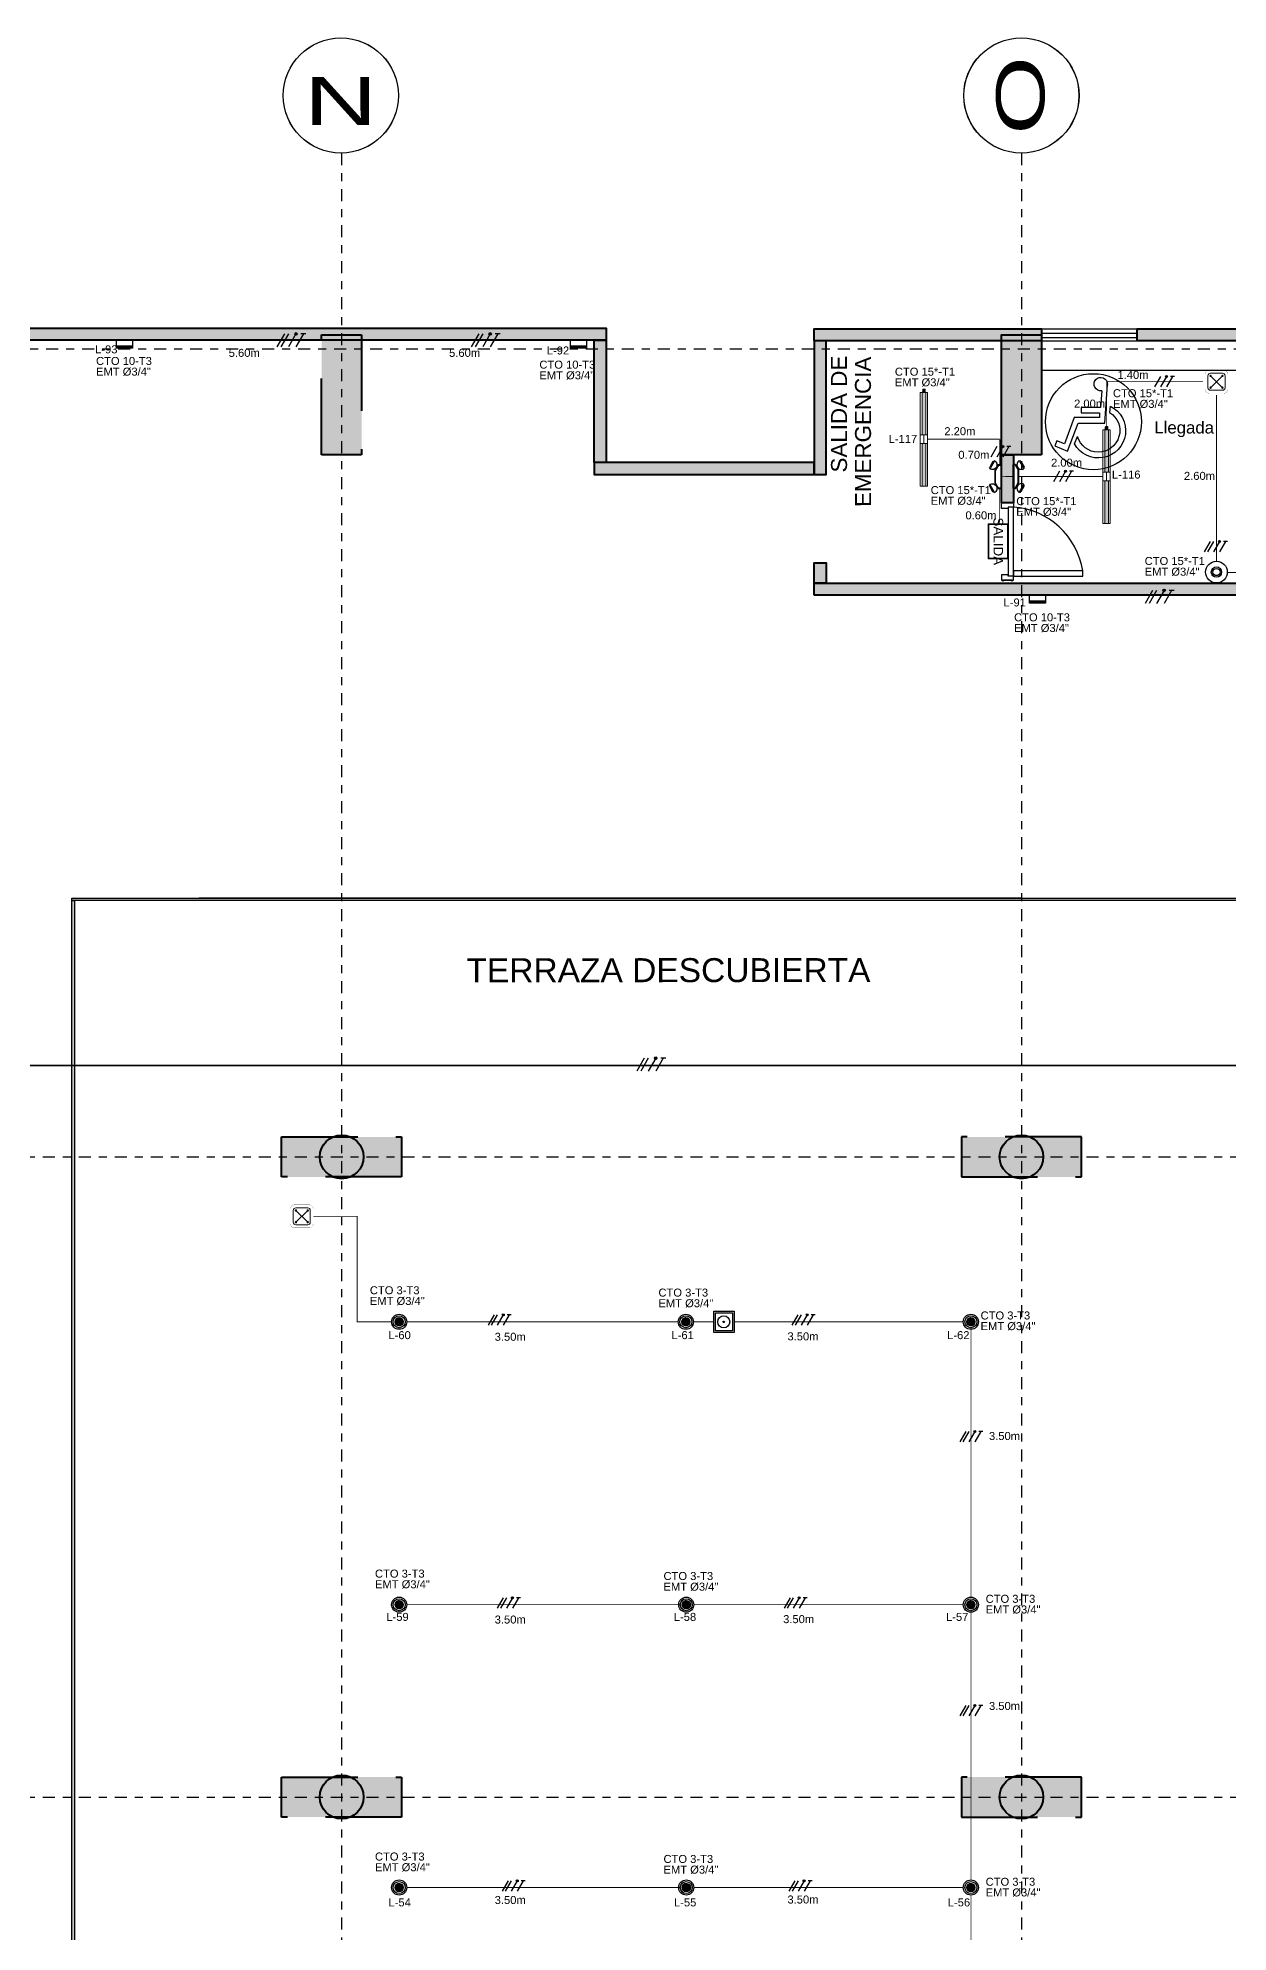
# Model space of a CAD drawing. Header units: millimetres. Extents: x -1568 to 501, y 36 to 962.
# Drawn here: x 246.68 to 261.56, y 85.32 to 109 of the extents above; entities that cross this region are included whole.
import ezdxf
from ezdxf.lldxf.tags import DXFTag

# ---------------------------------------------------------------- set-up
doc = ezdxf.new("R2010")
doc.units = ezdxf.units.MM
for name, pattern in [('CENTER', [0.7, 0.3, -0.2, 0, -0.2]), ('HIDDEN', [9.525, 6.35, -3.175]), ('HIDDEN2', [4.7625, 3.175, -1.5875]), ('LÍNEAS_OCULTASX2', [0.75, 0.5, -0.25])]:
    doc.linetypes.add(name, pattern=pattern)
for name, color, linetype in [('-ALAMBRADO', 7, 'Continuous'), ('-CN-GYD-ILUMINACION-EM', 1, 'Continuous'), ('-CN-GYD-TEXTOS', 7, 'Continuous'), ('AMOBLAMIENTO', 252, 'Continuous'), ('AREA PARQUEO', 253, 'Continuous'), ('CAJA DE PASO', 86, 'Continuous'), ('EJE-ESTRUCTURA', 254, 'CENTER'), ('GG_EMERGENCIA 03', 1, 'Continuous'), ('GG_ILUMINACIÓN 15', 3, 'Continuous'), ('GG_PISO 9', 8, 'Continuous'), ('JCA_HATCH 254', 252, 'Continuous'), ('JCA_TEXTO1', 251, 'Continuous'), ('JCA_TEXTO2', 252, 'Continuous'), ('LUMINARIA DE EMERGENCIA', 1, 'Continuous'), ('LUZ LED INDIRECTA', 7, 'Continuous'), ('SENSOR MOVIMIENTO', 3, 'Continuous'), ('suiches', 3, 'Continuous'), ('TEXTO 3', 3, 'Continuous'), ('TEXTOS MEDIDAS', 7, 'Continuous')]:
    doc.layers.add(name, color=color, linetype=linetype)
for name, color, linetype, lineweight in [('-CN-GYD-ILUMINACIÓN', 3, 'Continuous', 20), ('-CN-GYD-LUMINARIA LED HERMETICA', 1, 'Continuous', 5), ('-CN-GYD-TUBERIA PVC', 96, 'PVC_LINE', 25), ('-CN-GYD-TUBERÍA ILUMINACION', 5, 'Continuous', 18), ('-CN-GYD-TUBERÍA TOMACORRIENTE', 5, 'Continuous', 5), ('-CN-GYD-TUBERÍA TOMACORRIENTE PVC', 86, 'Continuous', 18), ('_TEXTO', 7, 'Continuous', 9), ('L', 7, 'Continuous', 15), ('LUMINARIA DE EMERGENCIA PARA SOBREPONER', 1, 'Continuous', 25), ('TEXTOS', 7, 'Continuous', 20)]:
    doc.layers.add(name, color=color, linetype=linetype, lineweight=lineweight)
doc.layers.add('A-HATCH CONCRETO', color=7, linetype='Continuous', true_color=0xb8b8b8)
doc.layers.add('HACHTCOLUMNA', color=7, linetype='Continuous', true_color=0x404040)
for name, color, linetype, lineweight, true_color in [('Estructura', 7, 'Continuous', 40, 0x383838), ('Muro', 7, 'Continuous', 40, 0x2b2b2b), ('Vidrio', 7, 'Continuous', 30, 0x999999)]:
    doc.layers.add(name, color=color, linetype=linetype, lineweight=lineweight, true_color=true_color)
doc.styles.add('GYD', font='arial.ttf', dxfattribs={"height": 2.5})
doc.styles.get("Standard").update_dxf_attribs({"font": 'arial.ttf'})
doc.styles.add('style2', font='arial.ttf', dxfattribs={"width": 1.5})
tags = doc.linetypes.add('AiX_LINE', pattern='A,0.5,-0.2,["AiX",Standard,S=0.1,R=0,X=-0.1,Y=-0.05],-0.25', length=0.95).pattern_tags.tags
tags[6] = DXFTag(74, 10)
tags = doc.linetypes.add('EMT_LINE', pattern='A,0.5,-0.2,["EMT",Standard,S=0.1,R=0,X=-0.1,Y=-0.05],-0.25', length=0.95).pattern_tags.tags
tags[6] = DXFTag(74, 10)
tags = doc.linetypes.add('PVC_LINE', pattern='A,0.5,-0.2,["PVC",Standard,S=0.1,R=0,X=-0.1,Y=-0.05],-0.25', length=0.95).pattern_tags.tags
tags[6] = DXFTag(74, 10)
pattern_1 = [(180, (4.985, -38.812), (-6.00631, -10.40324), [1.50158, -10.51105]), (270, (4.2344, -38.812), (6.00631, -10.40324), [0.75079, -20.05569]), (270, (4.047, -38.812), (6.00631, -10.40324), [0.60063, -20.20584]), (270, (4.422, -38.812), (6.00631, -10.40324), [0.60063, -20.20584]), (240, (3.859, -38.812), (6.00631, -10.40324), [0.4805, -11.53212]), (300, (4.61, -38.812), (12.01262, -4e-09), [0.4805, -11.53212])]
pattern_2 = [(0, (0, 0), (0, 6.985), [5.08, -1.905]), (90, (0, 0), (-6.985, 4e-16), [5.08, -1.905])]

# ---------------------------------------------------------------- blocks, each defined once
blk = doc.blocks.new('Estructura cubierta')
at = {"layer": 'HACHTCOLUMNA'}
h = blk.add_hatch(color=256, dxfattribs=at)
h.paths.add_polyline_path([(1954.25, -5885.749), (1954.25, -5886.249), (1955.75, -5886.249), (1955.75, -5885.749)])
h.paths.add_polyline_path([(1963.25, -5885.749), (1963.25, -5886.249), (1961.75, -5886.249), (1961.75, -5885.749)])
h.paths.add_polyline_path([(1970.25, -5885.749), (1970.25, -5886.249), (1971.75, -5886.249), (1971.75, -5885.749)])
h.paths.add_polyline_path([(1979.248, -5885.749), (1979.248, -5886.249), (1977.748, -5886.249), (1977.748, -5885.749)])
h.paths.add_polyline_path([(1979.248, -5875.649), (1979.248, -5876.149), (1977.748, -5876.149), (1977.748, -5875.649)])
h.paths.add_polyline_path([(1970.25, -5875.649), (1970.25, -5876.149), (1971.75, -5876.149), (1971.75, -5875.649)])
h.paths.add_polyline_path([(1963.25, -5875.649), (1963.25, -5876.149), (1961.75, -5876.149), (1961.75, -5875.649)])
h.paths.add_polyline_path([(1954.25, -5875.649), (1954.25, -5876.149), (1955.75, -5876.149), (1955.75, -5875.649)])
h.paths.add_polyline_path([(1954.25, -5867.649), (1954.25, -5868.149), (1955.75, -5868.149), (1955.75, -5867.649)])
h.paths.add_polyline_path([(1963.25, -5867.649), (1963.25, -5868.149), (1961.75, -5868.149), (1961.75, -5867.649)])
h.paths.add_polyline_path([(1970.25, -5867.649), (1970.25, -5868.149), (1971.75, -5868.149), (1971.75, -5867.649)])
h.paths.add_polyline_path([(1979.248, -5867.649), (1979.248, -5868.149), (1977.748, -5868.149), (1977.748, -5867.649)])
h.paths.add_polyline_path([(1962.75, -5859.124), (1962.25, -5859.124), (1962.25, -5857.624), (1962.75, -5857.624)])
h.paths.add_polyline_path([(1955.25, -5859.124), (1954.75, -5859.124), (1954.75, -5857.624), (1955.25, -5857.624)])
h = blk.add_hatch(color=256, dxfattribs=at)
h.paths.add_polyline_path([(1971.25, -5904.924), (1971.25, -5903.424), (1970.75, -5903.424), (1970.75, -5904.924)])
h.paths.add_polyline_path([(1977.353, -5903.424), (1978.853, -5903.424), (1978.853, -5903.924), (1977.353, -5903.924)])
h.paths.add_polyline_path([(1962.75, -5904.924), (1962.75, -5903.424), (1962.25, -5903.424), (1962.25, -5904.924)])
h.paths.add_polyline_path([(1978.248, -5911.949), (1978.248, -5909.549), (1978.748, -5909.549), (1978.748, -5911.949)])
h.paths.add_polyline_path([(1970.75, -5909.549), (1970.75, -5911.949), (1971.25, -5911.949), (1971.25, -5909.549)])
h.paths.add_polyline_path([(1962.25, -5909.549), (1962.25, -5911.949), (1962.75, -5911.949), (1962.75, -5909.549)])
h.paths.add_polyline_path([(1978.748, -5859.124), (1978.248, -5859.124), (1978.248, -5857.624), (1978.748, -5857.624)])
h.paths.add_polyline_path([(1971.25, -5859.124), (1970.75, -5859.124), (1970.75, -5857.624), (1971.25, -5857.624)])
at = {"layer": 'EJE-ESTRUCTURA', "ltscale": 0.5}
for p, q in [((1962.5, -5855.354), (1962.5, -5914.914)), ((1971, -5855.354), (1971, -5914.914)), ((1953.405, -5857.799), (1984.533, -5857.799)), ((1953.363, -5867.899), (1984.533, -5867.899)), ((1953.363, -5875.899), (1984.533, -5875.899))]:
    blk.add_line(p, q, dxfattribs=at)
at = {"layer": 'Estructura', "linetype": 'HIDDEN2', "ltscale": 0.3}
for points in [[(1962.75, -5859.124), (1962.25, -5859.124), (1962.25, -5857.624), (1962.75, -5857.624)], [(1963.25, -5867.649), (1963.25, -5868.149), (1961.75, -5868.149), (1961.75, -5867.649)], [(1970.25, -5867.649), (1970.25, -5868.149), (1971.75, -5868.149), (1971.75, -5867.649)], [(1963.25, -5875.649), (1963.25, -5876.149), (1961.75, -5876.149), (1961.75, -5875.649)], [(1970.25, -5875.649), (1970.25, -5876.149), (1971.75, -5876.149), (1971.75, -5875.649)]]:
    blk.add_lwpolyline(points, close=True, dxfattribs=at)
at = {"layer": 'Estructura'}
blk.add_lwpolyline([(1971.25, -5859.124), (1970.75, -5859.124), (1970.75, -5857.624), (1971.25, -5857.624)], close=True, dxfattribs=at)
at = {"layer": 'JCA_TEXTO1', "linetype": 'Continuous'}
for centre in [(1962.49, -5854.634), (1971, -5854.634)]:
    blk.add_circle(centre, 0.72, dxfattribs=at)
at = {"layer": 'JCA_TEXTO2', "style": 'style2', "width": 1.5}
for s, rotation, p in [('O', 90.0293, (1971.289, -5855.124)), ('N', 0.0293, (1962.032, -5855.005))]:
    blk.add_text(s, height=0.603, rotation=rotation, dxfattribs=at).set_placement(p)
blk = doc.blocks.new('discap')
at = {"layer": 'TEXTO 3', "color": 0, "linetype": 'Continuous'}
for p, q in [((-179169, -277469), (-179154, -277610)), ((-178353, -278322), (-178426, -278155))]:
    blk.add_line(p, q, dxfattribs=at)
blk.add_lwpolyline([(-178974, -277120), (-178946, -277498), (-178511, -277498), (-178511, -277624), (-178926, -277624), (-178926, -277730), (-178352, -277730), (-178127, -278321), (-177953, -278254), (-177909, -278371), (-178198, -278488), (-178440, -277852), (-179047, -277852), (-179102, -276980)], dxfattribs=at)
for centre, radius, start, end in [((-178951, -276970), 152, 261.2603, 183.6697), ((-178897, -278025), 619, 116.0954, 331.345), ((-178897, -278025), 488, 121.7945, 344.571)]:
    blk.add_arc(centre, radius, start, end, dxfattribs=at)
blk = doc.blocks.new('A$C2b4e84c0')
at = {"layer": 'A-HATCH CONCRETO', "ltscale": 0.01}
h = blk.add_hatch(color=256, dxfattribs=at)
h.dxf.hatch_style = 1
h.paths.add_polyline_path([(-1.393, 18.349), (13.31, 18.349), (13.31, 18.199), (-1.393, 18.199)])
h = blk.add_hatch(color=256, dxfattribs=at)
h.dxf.hatch_style = 1
h.paths.add_polyline_path([(26.773, 15.163), (26.923, 15.163), (26.923, 18.193), (26.773, 18.193)])
h.paths.add_polyline_path([(26.773, 17.968), (26.773, 17.818), (26.773, 17.818), (26.773, 17.968)], flags=16)
h.paths.add_polyline_path([(19.95, 18.193), (19.95, 18.343), (26.923, 18.343), (26.923, 18.193)])
h.paths.add_polyline_path([(26.248, 15.163), (26.098, 15.163), (26.098, 15.162), (26.248, 15.162)])
h.paths.add_polyline_path([(25.898, 15.163), (25.748, 15.163), (25.748, 16.768), (25.898, 16.768)])
h.paths.add_polyline_path([(15.909, 15.012), (15.909, 15.162), (26.923, 15.162), (26.923, 15.012)])
h.paths.add_polyline_path([(18.75, 16.768), (18.6, 16.768)])
h.paths.add_polyline_path([(15.909, 18.193), (15.909, 18.343), (18.75, 18.343), (18.75, 18.193)])
h.paths.add_polyline_path([(16.059, 18.193), (15.909, 18.193), (15.909, 16.522), (16.059, 16.522)])
h.paths.add_polyline_path([(16.059, 15.163), (15.909, 15.163), (15.909, 15.415), (16.059, 15.415)])
h = blk.add_hatch(color=256, dxfattribs=at)
h.dxf.hatch_style = 1
h.paths.add_polyline_path([(13.31, 18.199), (13.31, 16.672), (13.16, 16.672), (13.16, 18.199)])
h = blk.add_hatch(color=256, dxfattribs=at)
h.dxf.hatch_style = 1
h.paths.add_polyline_path([(13.16, 16.672), (13.16, 16.522), (15.909, 16.522), (15.909, 16.672)])
h = blk.add_hatch(color=256, dxfattribs=at)
h.dxf.hatch_style = 1
h.paths.add_polyline_path([(18.4, 16.165), (18.25, 16.165), (18.25, 16.768), (18.4, 16.768)])
at = {"layer": 'JCA_HATCH 254'}
h = blk.add_hatch(color=256, dxfattribs=at)
h.dxf.hatch_style = 1
h.paths.add_polyline_path([(6.628, 11.227), (21.481, 11.227), (21.481, 11.196), (6.628, 11.196)])
h = blk.add_hatch(color=256, dxfattribs=at)
h.dxf.hatch_style = 1
h.paths.add_polyline_path([(6.628, 11.197), (6.658, 11.197), (6.658, -23.607), (6.628, -23.607)])
blk.add_line((6.628, 11.227), (21.002, 11.226))
for points in [[(6.628, 11.227), (21.481, 11.227), (21.481, 11.196), (6.628, 11.196)], [(6.628, 11.197), (6.658, 11.197), (6.658, -23.607), (6.628, -23.607)]]:
    blk.add_lwpolyline(points, close=True)
at = {"layer": 'AMOBLAMIENTO', "linetype": 'Continuous', "lineweight": -3, "ltscale": 0.3, "transparency": 33554687}
blk.add_line((18.5, 11.227), (8.217, 11.227), dxfattribs=at)
at = {"layer": 'AMOBLAMIENTO'}
blk.add_lwpolyline([(18.75, 18.193), (25.748, 18.193), (25.748, 17.82), (18.75, 17.82)], close=True, dxfattribs=at)
for points in [[(18.335, 16.114), (18.335, 16.097), (18.253, 16.097), (18.253, 16.165), (18.403, 16.165), (18.403, 16.114)], [(18.386, 16.172), (18.386, 16.165), (18.27, 16.165), (18.27, 16.172)], [(18.403, 15.249), (18.403, 16.114), (18.335, 16.114), (18.335, 15.249)], [(18.335, 15.266), (18.253, 15.266), (18.253, 15.199), (18.403, 15.199), (18.403, 15.249), (18.335, 15.249), (18.335, 15.266)], [(18.386, 15.182), (18.386, 15.199), (18.27, 15.199), (18.27, 15.182)]]:
    blk.add_lwpolyline(points, dxfattribs=at)
at = {"layer": 'AMOBLAMIENTO', "linetype": 'HIDDEN'}
blk.add_lwpolyline([(18.403, 15.317), (18.403, 15.249), (19.267, 15.249), (19.267, 15.317)], close=True, dxfattribs=at)
at = {"layer": 'AMOBLAMIENTO'}
blk.add_arc((18.331, 15.169), 0.948, 8.9952, 85.6635, dxfattribs=at)
at = {"layer": 'AREA PARQUEO'}
blk.add_circle((19.401, 17.181), 0.6, dxfattribs=at)
at = {"layer": 'Estructura', "ltscale": 0.01}
for centre in [(10, 7.993), (18.501, 7.993), (10.001, -0.007), (18.501, -0.007)]:
    blk.add_circle(centre, 0.273, dxfattribs=at)
at = {"layer": 'Muro'}
for points in [[(-1.393, 18.349), (13.31, 18.349), (13.31, 18.199), (-1.393, 18.199), (-1.393, 18.349)], [(13.31, 18.199), (13.31, 16.672), (13.16, 16.672), (13.16, 18.199), (13.31, 18.199)], [(13.16, 16.672), (13.16, 16.522), (15.909, 16.522), (15.909, 16.672), (13.16, 16.672)]]:
    blk.add_lwpolyline(points, dxfattribs=at)
for points in [[(15.909, 18.193), (15.909, 18.343), (18.75, 18.343), (18.75, 18.193)], [(19.95, 18.193), (19.95, 18.343), (26.923, 18.343), (26.923, 18.193)], [(16.059, 18.193), (15.909, 18.193), (15.909, 16.522), (16.059, 16.522)], [(18.4, 16.165), (18.25, 16.165), (18.25, 16.768), (18.4, 16.768)], [(16.059, 15.163), (15.909, 15.163), (15.909, 15.415), (16.059, 15.415)], [(15.909, 15.012), (15.909, 15.162), (26.923, 15.162), (26.923, 15.012)]]:
    blk.add_lwpolyline(points, close=True, dxfattribs=at)
at = {"layer": 'Vidrio'}
blk.add_line((18.753, 18.343), (19.95, 18.343), dxfattribs=at)
blk.add_lwpolyline([(18.75, 18.283), (18.75, 18.233), (19.948, 18.233), (19.948, 18.283)], close=True, dxfattribs=at)
at = {"layer": 'AREA PARQUEO', "xscale": -0.00055120696621, "yscale": 0.00055120696621, "zscale": 0.0005512069662100001, "rotation": 359.999999975327}
blk.add_blockref('discap', (-79.147, 170.318), dxfattribs=at)
at = {"layer": 'Muro'}
blk.add_blockref('Estructura cubierta', (-1952.5, 5875.892), dxfattribs=at)
at = {"layer": 'AMOBLAMIENTO'}
blk.add_text('Llegada', height=0.15, rotation=359.9331, dxfattribs=at).set_placement((20.163, 17.034))
blk = doc.blocks.new('A$C186cc0d2')
at = {"lineweight": 5}
h = blk.add_hatch(dxfattribs=at)
h.set_pattern_fill('ANSI31', color=8, scale=0.0005)
h.set_pattern_definition([(45, (0.06305, 0.06305), (-0.00112253, 0.00112253), [])])
edge = h.paths.add_edge_path()
edge.add_arc((0.063, 0.063), 0.0342, 0, 360)
at = {"ltscale": 0.3}
for radius in [0.063, 0.05, 0.0342]:
    blk.add_circle((0.063, 0.063, 0), radius, dxfattribs=at)
blk = doc.blocks.new('GG_BALA COB SP 1')
at = {"lineweight": 5}
h = blk.add_hatch(dxfattribs=at)
h.set_pattern_fill('ANSI31', color=8)
h.paths.add_polyline_path([(100, -18), (-100, -18), (-100, -50), (100, -50)])
at = {"ltscale": 0.3}
for points in [[(-100, 50), (100, 50), (100, -50), (-100, -50), (-100, 50)], [(-100, -18), (100, -18)]]:
    blk.add_lwpolyline(points, dxfattribs=at)
blk = doc.blocks.new('3x')
at = {"layer": '-ALAMBRADO'}
h = blk.add_hatch(color=256, dxfattribs=at)
edge = h.paths.add_edge_path()
edge.add_arc((0.078, 0.13), 0.025, 0, 360)
for p, q in [((-0.152, 0.13), (-0.302, -0.13)), ((-0.072, 0.13), (-0.222, -0.13)), ((0.078, 0.13), (-0.072, -0.13)), ((0.228, 0.13), (0.078, -0.13))]:
    blk.add_line(p, q, dxfattribs=at)
blk.add_lwpolyline([(0.278, 0.13), (0.178, 0.13)], dxfattribs=at)
blk.add_circle((0.078, 0.13), 0.025, dxfattribs=at)
blk = doc.blocks.new('*U60')
at = {"layer": '-ALAMBRADO'}
blk.add_blockref('3x', (0, 0), dxfattribs=at)
blk = doc.blocks.new('2x')
at = {"layer": '-ALAMBRADO'}
h = blk.add_hatch(color=256, dxfattribs=at)
edge = h.paths.add_edge_path()
edge.add_arc((0.075, 0.13), 0.025, 0, 360)
for p, q in [((-0.075, 0.13), (-0.225, -0.13)), ((0.075, 0.13), (-0.075, -0.13)), ((0.225, 0.13), (0.075, -0.13))]:
    blk.add_line(p, q, dxfattribs=at)
blk.add_lwpolyline([(0.275, 0.13), (0.175, 0.13)], dxfattribs=at)
blk.add_circle((0.075, 0.13), 0.025, dxfattribs=at)
blk = doc.blocks.new('*U63')
at = {"layer": '-ALAMBRADO'}
blk.add_blockref('2x', (0, 0), dxfattribs=at)
blk = doc.blocks.new('LUMINARIA HERMETICA 40W')
h = blk.add_hatch()
h.set_pattern_fill('SWAMP', color=252, scale=0.472938, angle=180)
h.set_pattern_definition(pattern_1)
h.paths.add_polyline_path([(-24, 55), (23, 55), (23, 585), (-24, 585)])
h = blk.add_hatch()
h.set_pattern_fill('SWAMP', color=252, scale=0.472938, angle=180)
h.set_pattern_definition(pattern_1)
h.paths.add_polyline_path([(-24, -585), (23, -585), (23, -55), (-24, -55)])
at = {"layer": '-CN-GYD-ILUMINACIÓN', "color": 1, "extrusion": (0, 0, -1)}
for p, q in [((-46, 585), (46, 585)), ((-46, 55), (-46, 585)), ((46, 585), (46, 559)), ((46, 559), (46, 55)), ((-46, -559), (-46, -55)), ((46, -55), (46, -585)), ((-46, -585), (-46, -559)), ((46, -585), (-46, -585))]:
    blk.add_line(p, q, dxfattribs=at)
at = {"layer": '-CN-GYD-ILUMINACIÓN', "color": 1}
for p, q in [((46, 55), (-46, 55)), ((0, 55), (0, -55)), ((46, -55), (46, 55)), ((-46, -55), (46, -55)), ((-16, -587), (-17, -588)), ((-17, -588), (-17, -589)), ((-17, -589), (-17, -595)), ((-17, -595), (-12, -595)), ((-15, -587), (-16, -587)), ((-12, -596), (-16, -596)), ((-16, -596), (-16, -604)), ((-16, -604), (-12, -604)), ((-16, -605), (-16, -615)), ((-12, -605), (-16, -605)), ((-16, -615), (-14, -617)), ((-13, -587), (-15, -587)), ((-14, -617), (-14, -621)), ((-14, -621), (-14, -623)), ((-14, -623), (-11, -626)), ((-13, -587), (-13, -585)), ((-13, -585), (0, -585)), ((-12, -588), (-13, -587)), ((0, -587), (-13, -587)), ((-11, -589), (-12, -588)), ((-12, -595), (-12, -596)), ((-12, -604), (-12, -605)), ((-8, -588), (-11, -589)), ((-11, -626), (0, -626)), ((-7, -588), (-8, -588)), ((-3, -587), (-7, -588)), ((0, -587), (-3, -587)), ((13, -585), (0, -585)), ((0, -587), (3, -587)), ((0, -587), (13, -587)), ((11, -626), (0, -626)), ((3, -587), (7, -588)), ((7, -588), (8, -588)), ((8, -588), (11, -589)), ((11, -589), (12, -588)), ((14, -623), (11, -626)), ((12, -588), (13, -587)), ((17, -595), (12, -595)), ((12, -595), (12, -596)), ((12, -596), (16, -596)), ((16, -604), (12, -604)), ((12, -604), (12, -605)), ((12, -605), (16, -605)), ((13, -587), (13, -585)), ((13, -587), (15, -587)), ((16, -615), (14, -617)), ((14, -617), (14, -621)), ((14, -621), (14, -623)), ((15, -587), (16, -587)), ((16, -587), (17, -588)), ((16, -596), (16, -604)), ((16, -605), (16, -615)), ((17, -588), (17, -589)), ((17, -589), (17, -595))]:
    blk.add_line(p, q, dxfattribs=at)
for points in [[(-46, 55), (-46, -55)], [(-17, -594), (-11, -594), (-8, -594), (0, -594)], [(-14, -617), (0, -617)], [(-12, -595), (0, -595)], [(-12, -596), (0, -596)], [(-12, -604), (0, -604)], [(-12, -605), (0, -605)], [(-11, -589), (-11, -595)], [(-9, -615), (-11, -617)], [(-7, -605), (-7, -615), (-9, -615), (-9, -605)], [(-8, -588), (-8, -595)], [(-8, -604), (-8, -596)], [(-7, -615), (-4, -617)], [(17, -594), (11, -594), (8, -594), (0, -594)], [(12, -595), (0, -595)], [(12, -596), (0, -596)], [(12, -604), (0, -604)], [(12, -605), (0, -605)], [(14, -617), (0, -617)], [(7, -615), (4, -617)], [(7, -605), (7, -615), (9, -615), (9, -605)], [(8, -588), (8, -595)], [(8, -604), (8, -596)], [(9, -615), (11, -617)], [(11, -589), (11, -595)]]:
    blk.add_lwpolyline(points, dxfattribs=at)
at = {"color": 1}
for points in [[(23, 55), (-24, 55), (-24, 585), (23, 585)], [(23, -585), (-24, -585), (-24, -55), (23, -55)]]:
    blk.add_lwpolyline(points, close=True, dxfattribs=at)
blk = doc.blocks.new('Caja de paso')
at = {"layer": '-CN-GYD-TUBERÍA TOMACORRIENTE PVC', "const_width": 0.00173}
blk.add_lwpolyline([(-0.111, 0.067), (-0.111, -0.067, 0.414214), (-0.067, -0.111), (0.067, -0.111, 0.414214), (0.111, -0.067), (0.111, 0.067, 0.414214), (0.067, 0.111), (-0.067, 0.111, 0.414214)], format="xyb", close=True, dxfattribs=at)
at = {"layer": '-CN-GYD-TUBERÍA TOMACORRIENTE PVC'}
blk.add_lwpolyline([(-0.057, -0.082), (0.057, -0.082, 0.414214), (0.082, -0.057), (0.082, 0.057, 0.414214), (0.057, 0.082), (-0.057, 0.082, 0.414214), (-0.082, 0.057), (-0.082, -0.057, 0.414214)], format="xyb", close=True, dxfattribs=at)
at = {"layer": '-CN-GYD-TUBERÍA TOMACORRIENTE PVC', "linetype": 'LÍNEAS_OCULTASX2'}
for points in [[(-0.057, 0.057), (0.057, -0.057)], [(0.057, 0.057), (-0.057, -0.057)]]:
    blk.add_lwpolyline(points, dxfattribs=at)
at = {"layer": '-CN-GYD-TUBERÍA TOMACORRIENTE PVC'}
for centre in [(-0.057, 0.057), (0.057, 0.057), (-0.057, -0.057), (0.057, -0.057)]:
    blk.add_circle(centre, 0.00665, dxfattribs=at)
blk = doc.blocks.new('*U99')
at = {"layer": '-CN-GYD-ILUMINACION-EM', "ltscale": 0.3}
for p, q in [((-145, 270), (-200, 170)), ((-114, 285), (-197, 136)), ((-193, 144), (-193, 144)), ((-119, 277), (-119, 277)), ((-145, -270), (-200, -170)), ((-114, -285), (-197, -136)), ((-193, -144), (-193, -144)), ((-119, -277), (-119, -277))]:
    blk.add_line(p, q, dxfattribs=at)
at = {"layer": '-CN-GYD-ILUMINACION-EM'}
for p, q in [((-104, 116), (-104, -116)), ((-94, 114), (-94, -114)), ((0, 217), (-46, 217)), ((0, 207), (-40, 207)), ((0, -217), (0, 217)), ((-46, -217), (0, -217)), ((-40, -207), (0, -207))]:
    blk.add_line(p, q, dxfattribs=at)
for points in [[(-96, 130), (-110, 138)], [(-46, 217), (-104, 116)], [(-40, 207), (-94, 114)], [(-56, 199), (-70, 208)], [(-96, -130), (-110, -138)], [(-46, -217), (-104, -116)], [(-40, -207), (-94, -114)], [(-56, -199), (-70, -208)]]:
    blk.add_lwpolyline(points, dxfattribs=at)
at = {"layer": '-CN-GYD-ILUMINACION-EM', "ltscale": 0.3}
for centre, radius, start, end in [((-183, 161), 19.1, 150.9715, 240.9715), ((-156, 211), 85.5, 240.9715, 60.9715), ((-128, 260), 19.1, 60.9715, 150.9715), ((-183, -161), 19.1, 119.0285, 209.0285), ((-156, -211), 85.5, 299.0285, 119.0285), ((-128, -260), 19.1, 209.0285, 299.0285)]:
    blk.add_arc(centre, radius, start, end, dxfattribs=at)
at = {"layer": '-CN-GYD-TEXTOS', "style": 'GYD'}
blk.add_attdef('5', (-68, -406), '', height=125, rotation=90, dxfattribs=at)
blk = doc.blocks.new('*U100')
at = {"layer": '-CN-GYD-ILUMINACION-EM', "ltscale": 0.3}
for p, q in [((-145, 270), (-200, 170)), ((-114, 285), (-197, 136)), ((-193, 144), (-193, 144)), ((-119, 277), (-119, 277)), ((-145, -270), (-200, -170)), ((-114, -285), (-197, -136)), ((-193, -144), (-193, -144)), ((-119, -277), (-119, -277))]:
    blk.add_line(p, q, dxfattribs=at)
at = {"layer": '-CN-GYD-ILUMINACION-EM'}
for p, q in [((-104, 116), (-104, -116)), ((-94, 114), (-94, -114)), ((0, 217), (-46, 217)), ((0, 207), (-40, 207)), ((0, -217), (0, 217)), ((-46, -217), (0, -217)), ((-40, -207), (0, -207))]:
    blk.add_line(p, q, dxfattribs=at)
for points in [[(-96, 130), (-110, 138)], [(-46, 217), (-104, 116)], [(-40, 207), (-94, 114)], [(-56, 199), (-70, 208)], [(-96, -130), (-110, -138)], [(-46, -217), (-104, -116)], [(-40, -207), (-94, -114)], [(-56, -199), (-70, -208)]]:
    blk.add_lwpolyline(points, dxfattribs=at)
at = {"layer": '-CN-GYD-ILUMINACION-EM', "ltscale": 0.3}
for centre, radius, start, end in [((-183, 161), 19.1, 150.9715, 240.9715), ((-156, 211), 85.5, 240.9715, 60.9715), ((-128, 260), 19.1, 60.9715, 150.9715), ((-183, -161), 19.1, 119.0285, 209.0285), ((-156, -211), 85.5, 299.0285, 119.0285), ((-128, -260), 19.1, 209.0285, 299.0285)]:
    blk.add_arc(centre, radius, start, end, dxfattribs=at)
at = {"layer": '-CN-GYD-TEXTOS', "style": 'GYD'}
blk.add_attdef('5', (-68, -406), '', height=125, rotation=90, dxfattribs=at)
blk = doc.blocks.new('Sensor 360º_')
at = {"layer": 'suiches'}
for radius in [0.113, 0.054, 0.0375]:
    blk.add_circle((0, 0), radius, dxfattribs=at)
blk = doc.blocks.new('Salida_3.8W')
h = blk.add_hatch()
h.set_pattern_fill('ANGLE', color=256)
h.set_pattern_definition(pattern_2)
h.paths.add_polyline_path([(0.434, -0.01), (0.434, 0.303), (-0.434, 0.303), (-0.434, -0.01)])
h.paths.add_polyline_path([(-0.424, 0), (-0.424, 0.293), (0.424, 0.293), (0.424, 0)], flags=16)
h = blk.add_hatch()
h.set_pattern_fill('ANGLE', color=256)
h.set_pattern_definition(pattern_2)
h.paths.add_polyline_path([(0.434, -0.01), (0.434, 0.303), (-0.434, 0.303), (-0.434, -0.01)])
h.paths.add_polyline_path([(-0.424, 0), (-0.424, 0.293), (0.424, 0.293), (0.424, 0)], flags=16)
at = {"layer": 'L'}
h = blk.add_hatch(dxfattribs=at)
h.set_pattern_fill('ANGLE', color=3)
h.set_pattern_definition([(0, (-44.6785, -37.2514), (0, 6.985), [5.08, -1.905]), (90, (-44.6785, -37.2514), (-6.985, 4e-16), [5.08, -1.905])])
h.paths.add_polyline_path([(0.434, -0.01), (0.434, 0.303), (-0.434, 0.303), (-0.434, -0.01)])
h.paths.add_polyline_path([(-0.424, 0), (-0.424, 0.293), (0.424, 0.293), (0.424, 0)], flags=16)
h = blk.add_hatch(color=3, dxfattribs=at)
h.paths.add_polyline_path([(0.434, -0.01), (0.434, 0.303), (-0.434, 0.303), (-0.434, -0.01)])
h.paths.add_polyline_path([(-0.424, 0), (-0.424, 0.293), (0.424, 0.293), (0.424, 0)], flags=16)
at = {"layer": 'L', "color": 3}
for points in [[(-0.434, 0.303), (0.434, 0.303), (0.434, -0.01), (-0.434, -0.01)], [(-0.424, 0.293), (0.424, 0.293), (0.424, 0), (-0.424, 0)]]:
    blk.add_lwpolyline(points, close=True, dxfattribs=at)
at = {"layer": 'L', "color": 3, "insert": (0, 0.146, 712.661), "char_height": 0.15, "width": 0.84839, "attachment_point": 5}
blk.add_mtext('\\pxqc;SALIDA', dxfattribs=at)
blk = doc.blocks.new('A$Cc7fbbbd8')
at = {"layer": 'GG_EMERGENCIA 03', "ltscale": 0.3}
h = blk.add_hatch(dxfattribs=at)
h.set_pattern_fill('ANSI31', color=256, scale=0.0005, angle=90)
h.set_pattern_definition([(135, (0.0614115, 0.0595737), (-0.00112253, -0.00112253), [])])
edge = h.paths.add_edge_path()
edge.add_arc((0.061, 0.1), 0.00475, 0, 360)
for points in [[(-0.005, 0.035), (-0.005, 0.161), (0.128, 0.161), (0.128, 0.035)], [(0.005, 0.045), (0.005, 0.151), (0.118, 0.151), (0.118, 0.045)]]:
    blk.add_lwpolyline(points, close=True, dxfattribs=at)
for radius in [0.0376, 0.00475]:
    blk.add_circle((0.061, 0.1), radius, dxfattribs=at)

msp = doc.modelspace()

# ---------------------------------------------------------------- linework, layer by layer
at = {"layer": '-CN-GYD-TUBERIA PVC', "linetype": 'PVC_LINE', "ltscale": 10, "const_width": 0.01}
msp.add_lwpolyline([(258.72, 103.512), (258.87, 103.515)], dxfattribs=at)
at = {"layer": '-CN-GYD-TUBERÍA ILUMINACION', "linetype": 'AiX_LINE', "ltscale": 10, "const_width": 0.01}
for points in [[(260.043, 104.139), (260.043, 104.698)], [(261.249, 104.698), (260.043, 104.698)], [(261.416, 104.531), (261.416, 102.455)], [(257.804, 103.98), (258.706, 103.98)], [(258.706, 103.665), (258.706, 103.98)], [(259.996, 103.514), (258.943, 103.514)], [(258.704, 103.36), (258.704, 102.918)], [(261.551, 102.315), (266.051, 102.315)]]:
    msp.add_lwpolyline(points, dxfattribs=at)
at = {"layer": '-CN-GYD-TUBERÍA TOMACORRIENTE', "linetype": 'EMT_LINE', "const_width": 0.01, "elevation": 0}
for points in [[(251.101, 92.95), (250.671, 92.95), (250.671, 94.268), (250.122, 94.268)], [(254.686, 92.95), (251.29, 92.95)], [(255.133, 92.95), (254.875, 92.95)], [(258.25, 92.95), (255.385, 92.95)], [(258.345, 89.51), (258.345, 92.856)], [(254.691, 89.415), (251.29, 89.415)], [(258.25, 89.415), (254.88, 89.415)], [(258.345, 85.974), (258.345, 89.32)], [(254.691, 85.88), (251.29, 85.88)], [(258.25, 85.88), (254.88, 85.88)], [(258.345, 82.439), (258.345, 85.785)]]:
    msp.add_lwpolyline(points, dxfattribs=at)
at = {"layer": '-CN-GYD-TUBERÍA TOMACORRIENTE PVC', "linetype": 'PVC_LINE', "ltscale": 10, "const_width": 0.02}
for points in [[(242.033, 105.217), (247.66, 105.217)], [(247.86, 105.217), (253.337, 105.217)], [(264.52, 102.03), (259.276, 102.03)], [(244.242, 96.154), (265.256, 96.154)]]:
    msp.add_lwpolyline(points, dxfattribs=at)
at = {"layer": 'GG_PISO 9', "linetype": 'Continuous'}
for centre in [(250.467, 108.275), (258.977, 108.275)]:
    msp.add_circle(centre, 0.72, dxfattribs=at)

# ---------------------------------------------------------------- block references
at = {"layer": '-CN-GYD-LUMINARIA LED HERMETICA', "linetype": 'Continuous', "xscale": 0.001, "yscale": 0.001, "zscale": 0.002575412933351854, "rotation": 180}
for p in [(257.758, 103.98), (260.042, 103.513)]:
    msp.add_blockref('LUMINARIA HERMETICA 40W', p, dxfattribs=at)
msp.add_blockref('A$C2b4e84c0', (240.476, 87.018))
at = {"layer": '_TEXTO', "linetype": 'Continuous', "ltscale": 10}
for name, p, xscale, yscale, zscale in [('*U60', (249.856, 105.215), 0.6253617284658048, 0.6253617284658048, 166.7631275908813), ('*U60', (252.285, 105.215), 0.6253617284658048, 0.6253617284658048, 166.7631275908813), ('*U63', (260.753, 104.698), 0.5, 0.5, 0.5), ('*U63', (258.706, 103.822), 0.5, 0.5, 0.5), ('*U63', (259.492, 103.514), 0.5, 0.5, 0.5), ('*U60', (261.415, 102.637), 0.5, 0.5, 320), ('*U60', (260.712, 102.01), 0.6253617284658048, 0.6253617284658048, 166.7631275908813), ('*U60', (254.355, 96.164), 0.6253617284658048, 0.6253617284658048, 166.7631275908813), ('*U60', (252.459, 92.971, 0), 0.5, 0.5, 320), ('*U60', (256.257, 92.971, 0), 0.5, 0.5, 320), ('*U60', (258.356, 91.514, 0), 0.5, 0.5, 320), ('*U60', (252.572, 89.436, 0), 0.5, 0.5, 320), ('*U60', (256.159, 89.436, 0), 0.5, 0.5, 320), ('*U60', (258.356, 88.091, 0), 0.5, 0.5, 320), ('*U60', (252.634, 85.9, 0), 0.5, 0.5, 320), ('*U60', (256.219, 85.9, 0), 0.5, 0.5, 320)]:
    msp.add_blockref(name, p, dxfattribs=dict(at, xscale=xscale, yscale=yscale, zscale=zscale))
at = {"layer": 'CAJA DE PASO', "linetype": 'Continuous', "ltscale": 10, "xscale": 1.3, "yscale": 1.3, "zscale": 45.18280937220077}
for p in [(261.416, 104.698), (249.978, 94.268, 0)]:
    msp.add_blockref('Caja de paso', p, dxfattribs=at)
at = {"layer": 'GG_ILUMINACIÓN 15', "ltscale": 0.1, "xscale": 0.001, "yscale": 0.001, "zscale": 0.001}
for p in [(247.76, 105.167), (253.437, 105.167), (259.176, 101.98)]:
    msp.add_blockref('GG_BALA COB SP 1', p, dxfattribs=at)
at = {"layer": 'L', "xscale": 0.5, "yscale": 0.8, "rotation": 270}
msp.add_blockref('Salida_3.8W', (258.57, 102.704), dxfattribs=at)
at = {"layer": 'LUMINARIA DE EMERGENCIA', "linetype": 'Continuous', "ltscale": 10, "yscale": 0.0007, "zscale": 0.0007, "rotation": 180}
for name, p, xscale in [('*U100', (258.72, 103.512), -0.0007000000000000001), ('*U99', (258.87, 103.514), 0.0007)]:
    msp.add_blockref(name, p, dxfattribs=dict(at, xscale=xscale))
at = {"layer": 'LUMINARIA DE EMERGENCIA PARA SOBREPONER', "xscale": 2, "yscale": 2, "zscale": 2, "rotation": 90}
msp.add_blockref('A$Cc7fbbbd8', (255.454, 92.827, 0), dxfattribs=at)
at = {"layer": 'LUZ LED INDIRECTA', "xscale": 1.5, "yscale": 1.5}
for p in [(251.101, 92.856), (254.686, 92.856), (258.25, 92.856), (251.101, 89.32), (254.691, 89.32), (258.25, 89.32), (251.101, 85.785), (254.691, 85.785), (258.25, 85.785)]:
    msp.add_blockref('A$C186cc0d2', p, dxfattribs=at)
at = {"layer": 'SENSOR MOVIMIENTO', "xscale": 1.2, "yscale": 1.2}
msp.add_blockref('Sensor 360º_', (261.416, 102.32), dxfattribs=at)

# ---------------------------------------------------------------- texts
at = {"layer": 'GG_PISO 9', "style": 'style2', "width": 1.5}
for s, rotation, p in [('O', 90.0293, (259.265, 107.786)), ('N', 0.0293, (250.009, 107.905))]:
    msp.add_text(s, height=0.603, rotation=rotation, dxfattribs=at).set_placement(p)
at = {"layer": 'GG_PISO 9'}
for s, height, rotation, p in [('SALIDA DE', 0.2, 90.0669, (256.796, 103.564)), ('EMERGENCIA', 0.2, 90.0669, (257.097, 103.133)), ('TERRAZA DESCUBIERTA ', 0.3, 0.0114, (252.037, 97.194))]:
    msp.add_text(s, height=height, rotation=rotation, dxfattribs=at).set_placement(p)
at = {"layer": 'TEXTOS', "char_height": 0.1, "attachment_point": 1}
for s, insert, width in [('\\A1;\\pxsm0.8;L-93', (247.393, 105.153), 0.13074), ('\\A1;\\pxsm0.8;L-92', (253.042, 105.139), 0.13074), ('\\A1;\\pxsm0.8;CTO 10-T3\\PEMT Ø3/4"       ', (247.405, 105.008), 0.78217), ('\\A1;\\pxsm0.8;CTO 10-T3\\PEMT Ø3/4"       ', (252.949, 104.962), 0.78217), ('\\A1;\\pxsm0.8;CTO 15*-T1\\PEMT Ø3/4"       ', (257.394, 104.874), 0.72835), ('\\A1;\\pxsm0.8;CTO 15*-T1\\PEMT Ø3/4"       ', (260.121, 104.605), 0.86772), ('\\A1;\\pxsm0.8;CTO 15*-T1\\PEMT Ø3/4"       ', (257.842, 103.394), 0.91356), ('\\A1;\\pxsm0.8;CTO 15*-T1\\PEMT Ø3/4"       ', (258.912, 103.256), 0.76696), ('\\A1;\\pxsm0.8;CTO 15*-T1\\PEMT Ø3/4"       ', (260.518, 102.508), 0.76392), ('\\A1;\\pxsm0.8;L-91', (258.753, 101.99), 0.13074), ('\\A1;\\pxsm0.8;CTO 10-T3\\PEMT Ø3/4"       ', (258.885, 101.804), 0.78217), ('\\A1;\\pxsm0.8;CTO 3-T3\\PEMT Ø3/4"       ', (250.829, 93.394), 0.78217), ('\\A1;\\pxsm0.8;CTO 3-T3\\PEMT Ø3/4"       ', (254.438, 93.365), 0.78217), ('\\A1;\\pxsm0.8;CTO 3-T3\\PEMT Ø3/4"       ', (258.466, 93.079), 0.78217), ('\\A1;\\pxsm0.8;CTO 3-T3\\PEMT Ø3/4"       ', (250.893, 89.853), 0.78217), ('\\A1;\\pxsm0.8;CTO 3-T3\\PEMT Ø3/4"       ', (254.501, 89.823), 0.78217), ('\\A1;\\pxsm0.8;CTO 3-T3\\PEMT Ø3/4"       ', (258.529, 89.538), 0.78217), ('\\A1;\\pxsm0.8;CTO 3-T3\\PEMT Ø3/4"       ', (250.893, 86.317), 0.78217), ('\\A1;\\pxsm0.8;CTO 3-T3\\PEMT Ø3/4"       ', (254.501, 86.287), 0.78217), ('\\A1;\\pxsm0.8;CTO 3-T3\\PEMT Ø3/4"       ', (258.529, 86.002), 0.78217)]:
    msp.add_mtext(s, dxfattribs=dict(at, insert=insert, width=width))
for s, width, heights, insert in [('\\pxqc;L-117', 0.27392, [0], (257.358, 104.034)), ('\\pxqc;L-116', 0.27392, [0.1], (260.15, 103.588)), ('\\pxt0;L-60', 0.17726, [0], (251.061, 92.833)), ('\\pxt0;L-61', 0.17726, [0], (254.601, 92.833)), ('\\pxt0;L-62', 0.17726, [0], (258.048, 92.833)), ('\\pxt0;L-59', 0.17726, [0], (251.035, 89.312)), ('\\pxt0;L-58', 0.17726, [0], (254.63, 89.312)), ('\\pxt0;L-57', 0.17726, [0], (258.034, 89.312)), ('\\pxt0;L-54', 0.17726, [0], (251.062, 85.744)), ('\\pxt0;L-55', 0.17726, [0], (254.632, 85.744)), ('\\pxt0;L-56', 0.17726, [0], (258.056, 85.744))]:
    msp.add_mtext_dynamic_manual_height_columns(s, width=width, gutter_width=0.325, heights=heights, dxfattribs=dict(at, insert=insert))
at = {"layer": 'TEXTOS MEDIDAS', "char_height": 0.1, "attachment_point": 1}
for s, insert, width in [('\\A1;\\pxsm0.8;5.60m', (249.064, 105.109), 0.26621), ('\\A1;\\pxsm0.8;5.60m', (251.82, 105.109), 0.26621), ('\\A1;\\pxsm0.8;3.50m', (252.39, 92.813), 0.6806), ('\\A1;\\pxsm0.8;3.50m', (256.051, 92.818), 0.6806), ('\\A1;\\pxsm0.8;3.50m', (258.571, 91.573), 0.6806), ('\\A1;\\pxsm0.8;3.50m', (252.39, 89.279), 0.6806), ('\\A1;\\pxsm0.8;3.50m', (255.997, 89.284), 0.6806), ('\\A1;\\pxsm0.8;3.50m', (258.571, 88.199), 0.6806), ('\\A1;\\pxsm0.8;3.50m', (252.39, 85.774), 0.6806), ('\\A1;\\pxsm0.8;3.50m', (256.051, 85.78), 0.6806)]:
    msp.add_mtext(s, dxfattribs=dict(at, insert=insert, width=width))
for s, insert in [('1.40m', (260.178, 104.834)), ('2.00m', (259.635, 104.475)), ('\\pxqc;2.20m', (258.07, 104.13)), ('\\pxqc;0.70m', (258.245, 103.835)), ('2.00m', (259.347, 103.737)), ('2.60m', (261.009, 103.572)), ('\\pxqc;0.60m', (258.334, 103.079))]:
    msp.add_mtext_dynamic_manual_height_columns(s, width=0.27392, gutter_width=0.325, heights=[0], dxfattribs=dict(at, insert=insert))

doc.saveas('drawing.dxf')
